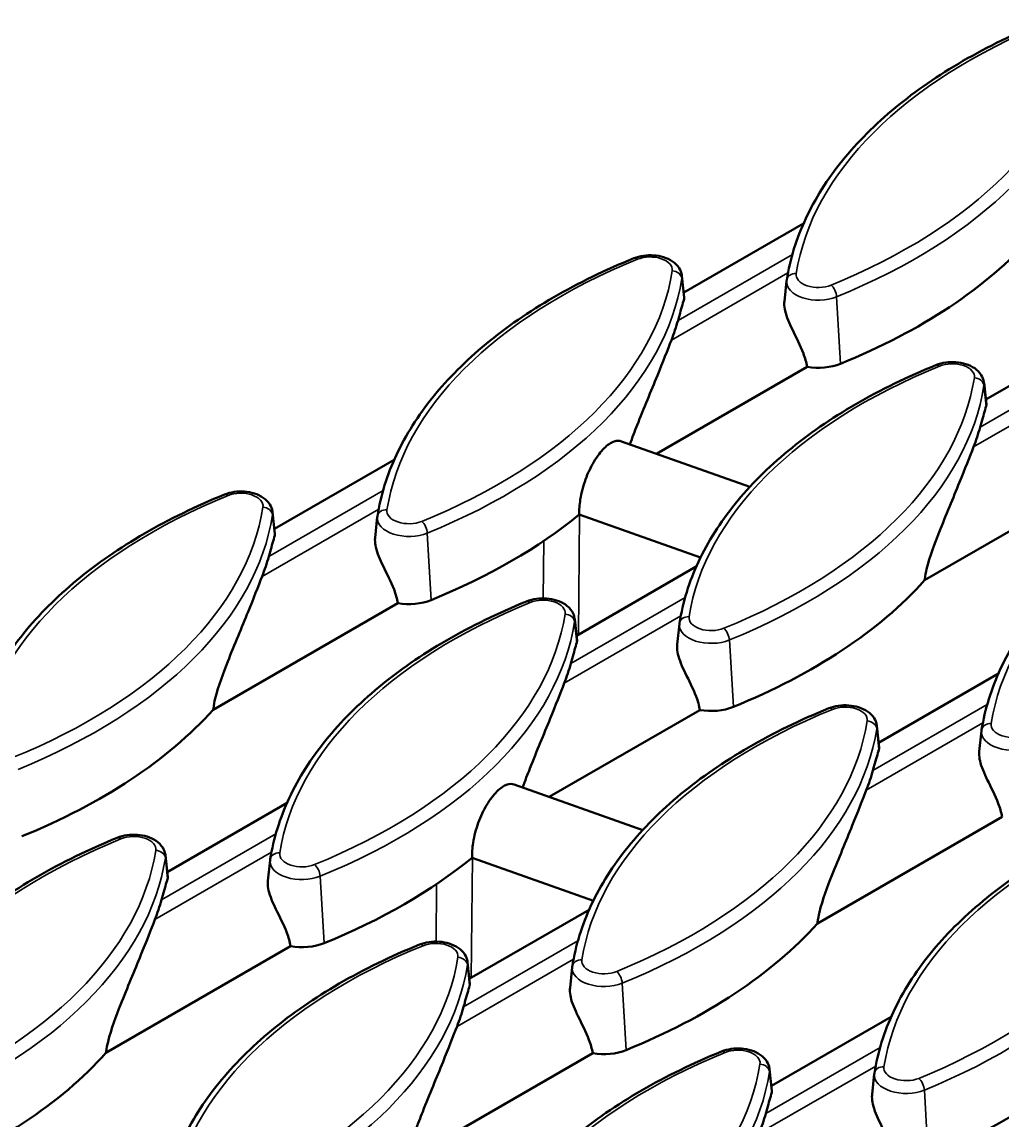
# Model space of a CAD drawing. Header units: millimetres. Extents: x 0 to 4362, y -130 to 2100.
# Drawn here: x 217.8 to 319.4, y 851.5 to 965.4 of the extents above; entities that cross this region are included whole.
import ezdxf

# ---------------------------------------------------------------- set-up
doc = ezdxf.new("R2010")
doc.units = ezdxf.units.MM
doc.header["$LTSCALE"] = 5
doc.layers.add('Sichtbar (ISO)', color=7, linetype='Continuous', lineweight=50)
doc.layers.add('Sichtbar schmal (ISO)', color=7, linetype='Continuous', lineweight=35)

msp = doc.modelspace()

# ---------------------------------------------------------------- linework, layer by layer
at = {"layer": 'Sichtbar (ISO)'}
for p, q in [((286.402, 937.3), (298.82, 944.469)), ((286.215, 939.039), (286.456, 936.788)), ((297.069, 938.534), (296.839, 936.389)), ((317.716, 926.219), (330.134, 933.388)), ((283.583, 920.59), (299.195, 929.603)), ((317.53, 927.958), (317.771, 925.707)), ((293.262, 917.165), (279.936, 921.88)), ((243.975, 912.805), (256.393, 919.974)), ((311.37, 907.472), (330.51, 918.522)), ((243.788, 914.544), (244.03, 912.293)), ((288.149, 909.839), (275.572, 914.29)), ((254.642, 914.039), (254.412, 911.894)), ((275.29, 901.724), (287.708, 908.893)), ((237.629, 894.058), (256.769, 905.108)), ((275.103, 903.463), (275.345, 901.212)), ((285.957, 902.958), (285.727, 900.813)), ((306.605, 890.643), (319.023, 897.812)), ((272.471, 885.014), (288.083, 894.027)), ((306.418, 892.382), (306.66, 890.131)), ((317.272, 891.877), (317.042, 889.732)), ((282.151, 881.589), (268.825, 886.304)), ((232.863, 877.229), (245.282, 884.398)), ((300.259, 871.896), (319.398, 882.946)), ((232.677, 878.968), (232.918, 876.717)), ((243.531, 878.463), (243.3, 876.318)), ((277.037, 874.263), (264.46, 878.714)), ((264.178, 866.148), (276.596, 873.317)), ((226.518, 858.482), (245.657, 869.532)), ((263.991, 867.887), (264.233, 865.636)), ((274.846, 867.382), (274.615, 865.237)), ((295.493, 855.067), (307.911, 862.236)), ((261.36, 849.438), (276.972, 858.451)), ((295.306, 856.806), (295.548, 854.555)), ((306.16, 856.301), (305.93, 854.156))]:
    msp.add_line(p, q, dxfattribs=at)
for centre, major_axis, start_param, end_param in [((266.031, 959.922), (-63.568, 0), 2.1848933, 2.6638716), ((223.604, 940.326), (63.043, 0), 6.0631154, 6.1203042), ((300.355, 931.813), (-4, 0), 1.2765781, 2.1848933), ((254.919, 929.245), (63.043, 0), 6.0631154, 6.1203042), ((223.604, 935.427), (-63.568, 0), 2.1848933, 2.5278613), ((181.178, 915.831), (63.043, 0), 6.0631154, 6.1203042), ((254.919, 924.346), (-63.568, 0), 2.1848933, 2.6638716), ((257.929, 907.319), (-4, 0), 1.2765781, 2.1848933), ((212.493, 904.75), (63.043, 0), 6.0631154, 6.1203042), ((181.178, 910.932), (-63.568, 0), 2.1848933, 2.6638716), ((289.243, 896.238), (-4, 0), 1.2765781, 2.1848933), ((243.807, 893.669), (63.043, 0), 6.0631154, 6.1203042), ((212.493, 899.851), (-63.568, 0), 2.1848933, 2.5278613), ((170.066, 880.255), (63.043, 0), 6.0631154, 6.1203042), ((243.807, 888.77), (-63.568, 0), 2.1848933, 2.6638716), ((246.817, 871.743), (-4, 0), 1.2765781, 2.1848933), ((201.381, 869.174), (63.043, 0), 6.0631154, 6.1203042), ((170.066, 875.356), (-63.568, 0), 2.1848933, 2.6638716), ((278.132, 860.662), (-4, 0), 1.2765781, 2.1848933), ((275.122, 877.689), (-63.568, 0), 2.1848933, 2.5278613), ((232.696, 858.093), (63.043, 0), 6.0631154, 6.1203042)]:
    msp.add_ellipse(centre, major_axis=major_axis, ratio=0.5773503, start_param=start_param, end_param=end_param, dxfattribs=at)
for points, knots in [([(297.08, 938.621), (297.418, 940.772), (298.08, 942.901), (300.017, 947.043), (301.292, 949.056), (304.409, 952.908), (306.25, 954.747), (310.437, 958.205), (312.784, 959.823), (317.913, 962.796), (320.695, 964.151), (323.655, 965.355)], [5.58828531, 5.58828531, 5.58828531, 5.58828531, 5.76152555, 5.76152555, 5.9347658, 5.9347658, 6.10800604, 6.10800604, 6.28124629, 6.28124629, 6.45448653, 6.45448653, 6.45448653, 6.45448653]), ([(254.654, 914.126), (254.992, 916.277), (255.653, 918.406), (257.591, 922.548), (258.866, 924.561), (261.982, 928.413), (263.823, 930.253), (268.011, 933.71), (270.358, 935.328), (275.487, 938.301), (278.269, 939.656), (281.228, 940.86)], [5.58828531, 5.58828531, 5.58828531, 5.58828531, 5.76152555, 5.76152555, 5.9347658, 5.9347658, 6.10800604, 6.10800604, 6.28124629, 6.28124629, 6.45448653, 6.45448653, 6.45448653, 6.45448653]), ([(281.228, 940.86), (281.548, 940.99), (281.889, 941.078), (282.589, 941.177), (282.946, 941.189), (283.648, 941.136), (283.994, 941.073), (284.653, 940.867), (284.967, 940.723), (285.515, 940.348), (285.755, 940.12), (286.071, 939.615), (286.171, 939.363), (286.21, 939.077), (286.213, 939.058), (286.215, 939.039)], [0.1713012, 0.1713012, 0.1713012, 0.1713012, 0.5447081, 0.5447081, 0.9139605, 0.9139605, 1.2818418, 1.2818418, 1.6552499, 1.6552499, 2.0093361, 2.0093361, 2.2758247, 2.2758247, 2.2942911, 2.2942911, 2.2942911, 2.2942911]), ([(297.069, 938.534), (297.069, 938.54), (297.07, 938.546), (297.072, 938.557), (297.072, 938.563), (297.074, 938.575), (297.074, 938.58), (297.076, 938.592), (297.077, 938.598), (297.079, 938.609), (297.079, 938.615), (297.08, 938.621)], [5.559690499, 5.559690499, 5.559690499, 5.559690499, 5.565409461, 5.565409461, 5.571128423, 5.571128423, 5.576847385, 5.576847385, 5.582566347, 5.582566347, 5.588285309, 5.588285309, 5.588285309, 5.588285309]), ([(286.435, 936.605), (286.298, 936.147), (286.133, 935.553), (285.909, 934.761), (285.862, 934.595), (285.813, 934.423)], [1.09829535, 1.09829535, 1.09829535, 1.09829535, 1.45268918, 1.45268918, 1.54121651, 1.54121651, 1.54121651, 1.54121651]), ([(286.456, 936.788), (286.458, 936.769), (286.459, 936.749), (286.456, 936.689), (286.448, 936.648), (286.435, 936.605)], [3.52470314, 3.52470314, 3.52470314, 3.52470314, 3.543240058, 3.543240058, 3.576592277, 3.576592277, 3.576592277, 3.576592277]), ([(299.195, 929.603), (299.117, 930.062), (298.98, 930.531), (298.49, 931.829), (298.05, 932.662), (297.515, 933.772), (297.358, 934.111), (297.091, 934.777), (296.981, 935.107), (296.856, 935.66), (296.82, 935.933), (296.827, 936.257), (296.832, 936.324), (296.839, 936.389)], [2.82851537, 2.82851537, 2.82851537, 2.82851537, 2.9796104, 2.9796104, 3.24690309, 3.24690309, 3.34987153, 3.34987153, 3.45283997, 3.45283997, 3.54324006, 3.54324006, 3.56691242, 3.56691242, 3.56691242, 3.56691242]), ([(285.127, 932.38), (284.724, 931.339), (284.23, 930.083), (283.017, 927.093), (282.269, 925.322), (281.33, 922.943), (281.069, 922.265), (280.826, 921.565)], [5.0571531, 5.0571531, 5.0571531, 5.0571531, 5.5983494, 5.5983494, 6.239433, 6.239433, 6.4545461, 6.4545461, 6.4545461, 6.4545461]), ([(312.543, 929.779), (312.862, 929.909), (313.204, 929.997), (313.903, 930.096), (314.26, 930.108), (314.963, 930.055), (315.308, 929.992), (315.968, 929.786), (316.281, 929.642), (316.83, 929.267), (317.07, 929.039), (317.386, 928.534), (317.485, 928.282), (317.525, 927.996), (317.528, 927.977), (317.53, 927.958)], [0.1713012, 0.1713012, 0.1713012, 0.1713012, 0.5447081, 0.5447081, 0.9139605, 0.9139605, 1.2818418, 1.2818418, 1.6552499, 1.6552499, 2.0093361, 2.0093361, 2.2758247, 2.2758247, 2.2942911, 2.2942911, 2.2942911, 2.2942911]), ([(285.969, 903.045), (286.307, 905.196), (286.968, 907.325), (288.905, 911.467), (290.181, 913.48), (293.297, 917.332), (295.138, 919.172), (299.326, 922.629), (301.672, 924.247), (306.801, 927.22), (309.584, 928.575), (312.543, 929.779)], [5.58828531, 5.58828531, 5.58828531, 5.58828531, 5.76152555, 5.76152555, 5.9347658, 5.9347658, 6.10800604, 6.10800604, 6.28124629, 6.28124629, 6.45448653, 6.45448653, 6.45448653, 6.45448653]), ([(317.75, 925.524), (317.613, 925.066), (317.447, 924.472), (317.224, 923.68), (317.177, 923.514), (317.128, 923.342)], [1.09829535, 1.09829535, 1.09829535, 1.09829535, 1.45268918, 1.45268918, 1.54121651, 1.54121651, 1.54121651, 1.54121651]), ([(317.771, 925.707), (317.773, 925.688), (317.774, 925.668), (317.77, 925.608), (317.763, 925.567), (317.75, 925.524)], [3.52470314, 3.52470314, 3.52470314, 3.52470314, 3.543240058, 3.543240058, 3.576592277, 3.576592277, 3.576592277, 3.576592277]), ([(275.572, 914.29), (275.56, 914.771), (275.596, 915.305), (275.793, 916.55), (275.987, 917.27), (276.456, 918.556), (276.762, 919.208), (277.437, 920.338), (277.806, 920.817), (278.498, 921.505), (278.867, 921.761), (279.472, 921.956), (279.719, 921.955), (279.936, 921.879)], [0.0465019, 0.0465019, 0.0465019, 0.0465019, 0.2065634, 0.2065634, 0.4131269, 0.4131269, 0.619287, 0.619287, 0.825447, 0.825447, 1.0316859, 1.0316859, 1.1904579, 1.1904579, 1.1904579, 1.1904579]), ([(316.442, 921.299), (316.038, 920.258), (315.545, 919.002), (314.332, 916.011), (313.583, 914.241), (312.439, 911.339), (311.897, 909.94), (311.501, 908.313), (311.428, 907.954), (311.38, 907.562), (311.375, 907.517), (311.37, 907.472)], [5.0571531, 5.0571531, 5.0571531, 5.0571531, 5.5983494, 5.5983494, 6.239433, 6.239433, 6.6427143, 6.6427143, 6.7428645, 6.7428645, 6.7559465, 6.7559465, 6.7559465, 6.7559465]), ([(317.283, 891.964), (317.621, 894.115), (318.283, 896.244), (320.22, 900.386), (321.496, 902.399), (324.612, 906.251), (326.453, 908.09), (330.64, 911.548), (332.987, 913.166), (338.116, 916.139), (340.898, 917.494), (343.858, 918.698)], [5.58828531, 5.58828531, 5.58828531, 5.58828531, 5.76152555, 5.76152555, 5.9347658, 5.9347658, 6.10800604, 6.10800604, 6.28124629, 6.28124629, 6.45448653, 6.45448653, 6.45448653, 6.45448653]), ([(212.227, 889.631), (212.566, 891.782), (213.227, 893.911), (215.164, 898.053), (216.44, 900.066), (219.556, 903.918), (221.397, 905.758), (225.584, 909.215), (227.931, 910.833), (233.06, 913.806), (235.843, 915.161), (238.802, 916.365)], [5.58828531, 5.58828531, 5.58828531, 5.58828531, 5.76152555, 5.76152555, 5.9347658, 5.9347658, 6.10800604, 6.10800604, 6.28124629, 6.28124629, 6.45448653, 6.45448653, 6.45448653, 6.45448653]), ([(238.802, 916.365), (239.121, 916.495), (239.463, 916.583), (240.162, 916.683), (240.519, 916.694), (241.222, 916.642), (241.567, 916.578), (242.227, 916.372), (242.54, 916.229), (243.089, 915.853), (243.329, 915.625), (243.645, 915.12), (243.744, 914.868), (243.784, 914.582), (243.786, 914.563), (243.788, 914.544)], [0.1713012, 0.1713012, 0.1713012, 0.1713012, 0.5447081, 0.5447081, 0.9139605, 0.9139605, 1.2818418, 1.2818418, 1.6552499, 1.6552499, 2.0093361, 2.0093361, 2.2758247, 2.2758247, 2.2942911, 2.2942911, 2.2942911, 2.2942911]), ([(254.642, 914.039), (254.643, 914.045), (254.644, 914.051), (254.645, 914.062), (254.646, 914.068), (254.647, 914.08), (254.648, 914.085), (254.65, 914.097), (254.65, 914.103), (254.652, 914.114), (254.653, 914.12), (254.654, 914.126)], [5.559690499, 5.559690499, 5.559690499, 5.559690499, 5.565409461, 5.565409461, 5.571128423, 5.571128423, 5.576847385, 5.576847385, 5.582566347, 5.582566347, 5.588285309, 5.588285309, 5.588285309, 5.588285309]), ([(244.009, 912.11), (243.871, 911.653), (243.706, 911.058), (243.482, 910.266), (243.436, 910.101), (243.387, 909.928)], [1.09829535, 1.09829535, 1.09829535, 1.09829535, 1.45268918, 1.45268918, 1.54121651, 1.54121651, 1.54121651, 1.54121651]), ([(244.03, 912.293), (244.032, 912.274), (244.033, 912.254), (244.029, 912.194), (244.022, 912.153), (244.009, 912.11)], [3.52470314, 3.52470314, 3.52470314, 3.52470314, 3.543240058, 3.543240058, 3.576592277, 3.576592277, 3.576592277, 3.576592277]), ([(256.769, 905.108), (256.691, 905.568), (256.554, 906.036), (256.063, 907.334), (255.624, 908.167), (255.089, 909.278), (254.932, 909.616), (254.664, 910.282), (254.555, 910.612), (254.429, 911.165), (254.394, 911.438), (254.401, 911.763), (254.405, 911.829), (254.412, 911.894)], [2.82851537, 2.82851537, 2.82851537, 2.82851537, 2.9796104, 2.9796104, 3.24690309, 3.24690309, 3.34987153, 3.34987153, 3.45283997, 3.45283997, 3.54324006, 3.54324006, 3.56691242, 3.56691242, 3.56691242, 3.56691242]), ([(242.701, 907.885), (242.297, 906.844), (241.804, 905.588), (240.591, 902.598), (239.842, 900.827), (238.698, 897.925), (238.156, 896.527), (237.76, 894.899), (237.687, 894.54), (237.639, 894.148), (237.634, 894.103), (237.629, 894.058)], [5.0571531, 5.0571531, 5.0571531, 5.0571531, 5.5983494, 5.5983494, 6.239433, 6.239433, 6.6427143, 6.6427143, 6.7428645, 6.7428645, 6.7559465, 6.7559465, 6.7559465, 6.7559465]), ([(243.542, 878.55), (243.88, 880.701), (244.542, 882.83), (246.479, 886.972), (247.754, 888.985), (250.871, 892.837), (252.712, 894.677), (256.899, 898.134), (259.246, 899.752), (264.375, 902.725), (267.157, 904.08), (270.117, 905.284)], [5.58828531, 5.58828531, 5.58828531, 5.58828531, 5.76152555, 5.76152555, 5.9347658, 5.9347658, 6.10800604, 6.10800604, 6.28124629, 6.28124629, 6.45448653, 6.45448653, 6.45448653, 6.45448653]), ([(270.117, 905.284), (270.436, 905.414), (270.778, 905.502), (271.477, 905.602), (271.834, 905.613), (272.536, 905.56), (272.882, 905.497), (273.541, 905.291), (273.855, 905.148), (274.403, 904.772), (274.644, 904.544), (274.96, 904.039), (275.059, 903.787), (275.099, 903.501), (275.101, 903.482), (275.103, 903.463)], [0.1713012, 0.1713012, 0.1713012, 0.1713012, 0.5447081, 0.5447081, 0.9139605, 0.9139605, 1.2818418, 1.2818418, 1.6552499, 1.6552499, 2.0093361, 2.0093361, 2.2758247, 2.2758247, 2.2942911, 2.2942911, 2.2942911, 2.2942911]), ([(285.957, 902.958), (285.958, 902.964), (285.958, 902.97), (285.96, 902.981), (285.961, 902.987), (285.962, 902.999), (285.963, 903.004), (285.964, 903.016), (285.965, 903.022), (285.967, 903.033), (285.968, 903.039), (285.969, 903.045)], [5.559690499, 5.559690499, 5.559690499, 5.559690499, 5.565409461, 5.565409461, 5.571128423, 5.571128423, 5.576847385, 5.576847385, 5.582566347, 5.582566347, 5.588285309, 5.588285309, 5.588285309, 5.588285309]), ([(275.324, 901.029), (275.186, 900.571), (275.021, 899.977), (274.797, 899.185), (274.75, 899.02), (274.701, 898.847)], [1.09829535, 1.09829535, 1.09829535, 1.09829535, 1.45268918, 1.45268918, 1.54121651, 1.54121651, 1.54121651, 1.54121651]), ([(275.345, 901.212), (275.347, 901.193), (275.347, 901.173), (275.344, 901.113), (275.336, 901.072), (275.324, 901.029)], [3.52470314, 3.52470314, 3.52470314, 3.52470314, 3.543240058, 3.543240058, 3.576592277, 3.576592277, 3.576592277, 3.576592277]), ([(288.083, 894.027), (288.006, 894.486), (287.869, 894.955), (287.378, 896.253), (286.939, 897.086), (286.403, 898.197), (286.246, 898.535), (285.979, 899.201), (285.87, 899.531), (285.744, 900.084), (285.708, 900.357), (285.716, 900.682), (285.72, 900.748), (285.727, 900.813)], [2.82851537, 2.82851537, 2.82851537, 2.82851537, 2.9796104, 2.9796104, 3.24690309, 3.24690309, 3.34987153, 3.34987153, 3.45283997, 3.45283997, 3.54324006, 3.54324006, 3.56691242, 3.56691242, 3.56691242, 3.56691242]), ([(274.015, 896.804), (273.612, 895.763), (273.119, 894.507), (271.906, 891.517), (271.157, 889.746), (270.219, 887.367), (269.957, 886.689), (269.714, 885.99)], [5.0571531, 5.0571531, 5.0571531, 5.0571531, 5.5983494, 5.5983494, 6.239433, 6.239433, 6.4545461, 6.4545461, 6.4545461, 6.4545461]), ([(274.857, 867.469), (275.195, 869.62), (275.856, 871.749), (277.794, 875.891), (279.069, 877.904), (282.186, 881.756), (284.026, 883.596), (288.214, 887.053), (290.561, 888.671), (295.69, 891.644), (298.472, 892.999), (301.432, 894.203)], [5.58828531, 5.58828531, 5.58828531, 5.58828531, 5.76152555, 5.76152555, 5.9347658, 5.9347658, 6.10800604, 6.10800604, 6.28124629, 6.28124629, 6.45448653, 6.45448653, 6.45448653, 6.45448653]), ([(301.432, 894.203), (301.751, 894.333), (302.092, 894.421), (302.792, 894.52), (303.149, 894.532), (303.851, 894.479), (304.197, 894.416), (304.856, 894.21), (305.17, 894.067), (305.718, 893.691), (305.959, 893.463), (306.274, 892.958), (306.374, 892.706), (306.414, 892.42), (306.416, 892.401), (306.418, 892.382)], [0.1713012, 0.1713012, 0.1713012, 0.1713012, 0.5447081, 0.5447081, 0.9139605, 0.9139605, 1.2818418, 1.2818418, 1.6552499, 1.6552499, 2.0093361, 2.0093361, 2.2758247, 2.2758247, 2.2942911, 2.2942911, 2.2942911, 2.2942911]), ([(317.272, 891.877), (317.273, 891.883), (317.273, 891.889), (317.275, 891.9), (317.275, 891.906), (317.277, 891.918), (317.277, 891.923), (317.279, 891.935), (317.28, 891.941), (317.282, 891.952), (317.282, 891.958), (317.283, 891.964)], [5.559690499, 5.559690499, 5.559690499, 5.559690499, 5.565409461, 5.565409461, 5.571128423, 5.571128423, 5.576847385, 5.576847385, 5.582566347, 5.582566347, 5.588285309, 5.588285309, 5.588285309, 5.588285309]), ([(306.638, 889.948), (306.501, 889.49), (306.336, 888.896), (306.112, 888.104), (306.065, 887.939), (306.016, 887.766)], [1.09829535, 1.09829535, 1.09829535, 1.09829535, 1.45268918, 1.45268918, 1.54121651, 1.54121651, 1.54121651, 1.54121651]), ([(306.659, 890.131), (306.662, 890.112), (306.662, 890.092), (306.659, 890.032), (306.651, 889.991), (306.638, 889.948)], [3.52470314, 3.52470314, 3.52470314, 3.52470314, 3.543240058, 3.543240058, 3.576592277, 3.576592277, 3.576592277, 3.576592277]), ([(319.398, 882.946), (319.321, 883.405), (319.184, 883.874), (318.693, 885.172), (318.253, 886.005), (317.718, 887.115), (317.561, 887.454), (317.294, 888.12), (317.185, 888.45), (317.059, 889.003), (317.023, 889.276), (317.03, 889.601), (317.035, 889.667), (317.042, 889.732)], [2.82851537, 2.82851537, 2.82851537, 2.82851537, 2.9796104, 2.9796104, 3.24690309, 3.24690309, 3.34987153, 3.34987153, 3.45283997, 3.45283997, 3.54324006, 3.54324006, 3.56691242, 3.56691242, 3.56691242, 3.56691242]), ([(264.46, 878.714), (264.448, 879.196), (264.484, 879.729), (264.681, 880.974), (264.875, 881.694), (265.344, 882.98), (265.65, 883.632), (266.325, 884.763), (266.695, 885.241), (267.387, 885.929), (267.755, 886.185), (268.36, 886.38), (268.608, 886.379), (268.824, 886.303)], [0.0465019, 0.0465019, 0.0465019, 0.0465019, 0.2065634, 0.2065634, 0.4131269, 0.4131269, 0.619287, 0.619287, 0.825447, 0.825447, 1.0316859, 1.0316859, 1.1904579, 1.1904579, 1.1904579, 1.1904579]), ([(305.33, 885.723), (304.927, 884.682), (304.434, 883.426), (303.22, 880.436), (302.472, 878.665), (301.327, 875.763), (300.785, 874.365), (300.39, 872.737), (300.317, 872.378), (300.268, 871.986), (300.263, 871.941), (300.259, 871.896)], [5.0571531, 5.0571531, 5.0571531, 5.0571531, 5.5983494, 5.5983494, 6.239433, 6.239433, 6.6427143, 6.6427143, 6.7428645, 6.7428645, 6.7559465, 6.7559465, 6.7559465, 6.7559465]), ([(306.172, 856.388), (306.51, 858.539), (307.171, 860.668), (309.108, 864.81), (310.384, 866.823), (313.5, 870.675), (315.341, 872.515), (319.529, 875.972), (321.875, 877.59), (327.004, 880.563), (329.787, 881.918), (332.746, 883.122)], [5.58828531, 5.58828531, 5.58828531, 5.58828531, 5.76152555, 5.76152555, 5.9347658, 5.9347658, 6.10800604, 6.10800604, 6.28124629, 6.28124629, 6.45448653, 6.45448653, 6.45448653, 6.45448653]), ([(227.69, 880.789), (228.009, 880.919), (228.351, 881.008), (229.05, 881.107), (229.407, 881.118), (230.11, 881.066), (230.456, 881.002), (231.115, 880.796), (231.429, 880.653), (231.977, 880.277), (232.217, 880.049), (232.533, 879.544), (232.632, 879.292), (232.672, 879.006), (232.675, 878.987), (232.677, 878.968)], [0.1713012, 0.1713012, 0.1713012, 0.1713012, 0.5447081, 0.5447081, 0.9139605, 0.9139605, 1.2818418, 1.2818418, 1.6552499, 1.6552499, 2.0093361, 2.0093361, 2.2758247, 2.2758247, 2.2942911, 2.2942911, 2.2942911, 2.2942911]), ([(201.116, 854.055), (201.454, 856.206), (202.115, 858.335), (204.052, 862.477), (205.328, 864.49), (208.444, 868.342), (210.285, 870.182), (214.473, 873.639), (216.819, 875.257), (221.949, 878.23), (224.731, 879.585), (227.69, 880.789)], [5.58828531, 5.58828531, 5.58828531, 5.58828531, 5.76152555, 5.76152555, 5.9347658, 5.9347658, 6.10800604, 6.10800604, 6.28124629, 6.28124629, 6.45448653, 6.45448653, 6.45448653, 6.45448653]), ([(243.531, 878.463), (243.531, 878.469), (243.532, 878.475), (243.533, 878.486), (243.534, 878.492), (243.536, 878.504), (243.536, 878.51), (243.538, 878.521), (243.539, 878.527), (243.54, 878.538), (243.541, 878.544), (243.542, 878.55)], [5.559690499, 5.559690499, 5.559690499, 5.559690499, 5.565409461, 5.565409461, 5.571128423, 5.571128423, 5.576847385, 5.576847385, 5.582566347, 5.582566347, 5.588285309, 5.588285309, 5.588285309, 5.588285309]), ([(232.897, 876.534), (232.76, 876.077), (232.595, 875.482), (232.371, 874.69), (232.324, 874.525), (232.275, 874.352)], [1.09829535, 1.09829535, 1.09829535, 1.09829535, 1.45268918, 1.45268918, 1.54121651, 1.54121651, 1.54121651, 1.54121651]), ([(232.918, 876.717), (232.92, 876.698), (232.921, 876.678), (232.918, 876.618), (232.91, 876.577), (232.897, 876.534)], [3.52470314, 3.52470314, 3.52470314, 3.52470314, 3.543240058, 3.543240058, 3.576592277, 3.576592277, 3.576592277, 3.576592277]), ([(245.657, 869.532), (245.579, 869.992), (245.442, 870.461), (244.952, 871.758), (244.512, 872.591), (243.977, 873.702), (243.82, 874.04), (243.552, 874.707), (243.443, 875.036), (243.318, 875.589), (243.282, 875.862), (243.289, 876.187), (243.293, 876.253), (243.3, 876.318)], [2.82851537, 2.82851537, 2.82851537, 2.82851537, 2.9796104, 2.9796104, 3.24690309, 3.24690309, 3.34987153, 3.34987153, 3.45283997, 3.45283997, 3.54324006, 3.54324006, 3.56691242, 3.56691242, 3.56691242, 3.56691242]), ([(231.589, 872.309), (231.186, 871.268), (230.692, 870.012), (229.479, 867.022), (228.731, 865.251), (227.586, 862.349), (227.044, 860.951), (226.649, 859.323), (226.575, 858.964), (226.527, 858.572), (226.522, 858.527), (226.518, 858.482)], [5.0571531, 5.0571531, 5.0571531, 5.0571531, 5.5983494, 5.5983494, 6.239433, 6.239433, 6.6427143, 6.6427143, 6.7428645, 6.7428645, 6.7559465, 6.7559465, 6.7559465, 6.7559465]), ([(232.431, 842.974), (232.769, 845.125), (233.43, 847.254), (235.367, 851.396), (236.643, 853.409), (239.759, 857.261), (241.6, 859.101), (245.787, 862.558), (248.134, 864.176), (253.263, 867.149), (256.046, 868.504), (259.005, 869.708)], [5.58828531, 5.58828531, 5.58828531, 5.58828531, 5.76152555, 5.76152555, 5.9347658, 5.9347658, 6.10800604, 6.10800604, 6.28124629, 6.28124629, 6.45448653, 6.45448653, 6.45448653, 6.45448653]), ([(259.005, 869.708), (259.324, 869.838), (259.666, 869.927), (260.365, 870.026), (260.722, 870.037), (261.425, 869.985), (261.77, 869.921), (262.43, 869.715), (262.743, 869.572), (263.292, 869.196), (263.532, 868.968), (263.848, 868.463), (263.947, 868.211), (263.987, 867.925), (263.989, 867.906), (263.991, 867.887)], [0.1713012, 0.1713012, 0.1713012, 0.1713012, 0.5447081, 0.5447081, 0.9139605, 0.9139605, 1.2818418, 1.2818418, 1.6552499, 1.6552499, 2.0093361, 2.0093361, 2.2758247, 2.2758247, 2.2942911, 2.2942911, 2.2942911, 2.2942911]), ([(274.846, 867.382), (274.846, 867.388), (274.847, 867.394), (274.848, 867.405), (274.849, 867.411), (274.85, 867.423), (274.851, 867.428), (274.853, 867.44), (274.853, 867.446), (274.855, 867.457), (274.856, 867.463), (274.857, 867.469)], [5.559690499, 5.559690499, 5.559690499, 5.559690499, 5.565409461, 5.565409461, 5.571128423, 5.571128423, 5.576847385, 5.576847385, 5.582566347, 5.582566347, 5.588285309, 5.588285309, 5.588285309, 5.588285309]), ([(264.212, 865.453), (264.074, 864.996), (263.909, 864.401), (263.686, 863.609), (263.639, 863.444), (263.59, 863.271)], [1.09829535, 1.09829535, 1.09829535, 1.09829535, 1.45268918, 1.45268918, 1.54121651, 1.54121651, 1.54121651, 1.54121651]), ([(264.233, 865.636), (264.235, 865.617), (264.236, 865.597), (264.232, 865.537), (264.225, 865.496), (264.212, 865.453)], [3.52470314, 3.52470314, 3.52470314, 3.52470314, 3.543240058, 3.543240058, 3.576592277, 3.576592277, 3.576592277, 3.576592277]), ([(276.972, 858.451), (276.894, 858.911), (276.757, 859.38), (276.267, 860.677), (275.827, 861.51), (275.292, 862.621), (275.135, 862.959), (274.867, 863.626), (274.758, 863.955), (274.632, 864.508), (274.597, 864.781), (274.604, 865.106), (274.608, 865.172), (274.615, 865.237)], [2.82851537, 2.82851537, 2.82851537, 2.82851537, 2.9796104, 2.9796104, 3.24690309, 3.24690309, 3.34987153, 3.34987153, 3.45283997, 3.45283997, 3.54324006, 3.54324006, 3.56691242, 3.56691242, 3.56691242, 3.56691242]), ([(262.904, 861.228), (262.5, 860.187), (262.007, 858.931), (260.794, 855.941), (260.045, 854.17), (259.107, 851.791), (258.845, 851.113), (258.602, 850.414)], [5.0571531, 5.0571531, 5.0571531, 5.0571531, 5.5983494, 5.5983494, 6.239433, 6.239433, 6.4545461, 6.4545461, 6.4545461, 6.4545461]), ([(263.745, 831.893), (264.083, 834.044), (264.745, 836.173), (266.682, 840.315), (267.957, 842.328), (271.074, 846.18), (272.915, 848.02), (277.102, 851.477), (279.449, 853.095), (284.578, 856.068), (287.36, 857.423), (290.32, 858.627)], [5.58828531, 5.58828531, 5.58828531, 5.58828531, 5.76152555, 5.76152555, 5.9347658, 5.9347658, 6.10800604, 6.10800604, 6.28124629, 6.28124629, 6.45448653, 6.45448653, 6.45448653, 6.45448653]), ([(290.32, 858.627), (290.639, 858.757), (290.981, 858.846), (291.68, 858.945), (292.037, 858.956), (292.739, 858.904), (293.085, 858.84), (293.744, 858.634), (294.058, 858.491), (294.606, 858.115), (294.847, 857.887), (295.163, 857.382), (295.262, 857.13), (295.302, 856.844), (295.304, 856.825), (295.306, 856.806)], [0.1713012, 0.1713012, 0.1713012, 0.1713012, 0.5447081, 0.5447081, 0.9139605, 0.9139605, 1.2818418, 1.2818418, 1.6552499, 1.6552499, 2.0093361, 2.0093361, 2.2758247, 2.2758247, 2.2942911, 2.2942911, 2.2942911, 2.2942911]), ([(306.16, 856.301), (306.161, 856.307), (306.162, 856.313), (306.163, 856.324), (306.164, 856.33), (306.165, 856.342), (306.166, 856.347), (306.167, 856.359), (306.168, 856.365), (306.17, 856.376), (306.171, 856.382), (306.172, 856.388)], [5.559690499, 5.559690499, 5.559690499, 5.559690499, 5.565409461, 5.565409461, 5.571128423, 5.571128423, 5.576847385, 5.576847385, 5.582566347, 5.582566347, 5.588285309, 5.588285309, 5.588285309, 5.588285309]), ([(295.527, 854.372), (295.389, 853.915), (295.224, 853.32), (295, 852.528), (294.953, 852.363), (294.904, 852.19)], [1.09829535, 1.09829535, 1.09829535, 1.09829535, 1.45268918, 1.45268918, 1.54121651, 1.54121651, 1.54121651, 1.54121651]), ([(295.548, 854.555), (295.55, 854.536), (295.55, 854.516), (295.547, 854.456), (295.54, 854.415), (295.527, 854.372)], [3.52470314, 3.52470314, 3.52470314, 3.52470314, 3.543240058, 3.543240058, 3.576592277, 3.576592277, 3.576592277, 3.576592277]), ([(308.286, 847.37), (308.209, 847.83), (308.072, 848.299), (307.581, 849.596), (307.142, 850.429), (306.606, 851.54), (306.449, 851.878), (306.182, 852.544), (306.073, 852.874), (305.947, 853.427), (305.911, 853.7), (305.919, 854.025), (305.923, 854.091), (305.93, 854.156)], [2.82851537, 2.82851537, 2.82851537, 2.82851537, 2.9796104, 2.9796104, 3.24690309, 3.24690309, 3.34987153, 3.34987153, 3.45283997, 3.45283997, 3.54324006, 3.54324006, 3.56691242, 3.56691242, 3.56691242, 3.56691242])]:
    msp.add_open_spline(points, degree=3, knots=knots, dxfattribs=at)
at = {"layer": 'Sichtbar schmal (ISO)'}
for p, q in [((285.813, 934.423), (297.661, 941.264)), ((297.208, 939.355), (285.127, 932.38)), ((286.435, 936.605), (286.208, 938.75)), ((302.66, 929.926), (302.252, 936.863)), ((317.128, 923.342), (328.976, 930.183)), ((328.523, 928.274), (316.442, 921.299)), ((317.75, 925.524), (317.522, 927.669)), ((243.387, 909.928), (255.234, 916.769)), ((254.782, 914.86), (242.701, 907.885)), ((244.009, 912.11), (243.781, 914.255)), ((275.487, 901.837), (275.612, 914.275)), ((260.234, 905.431), (259.826, 912.368)), ((271.903, 911.565), (271.843, 905.6)), ((288.021, 909.885), (288.047, 909.629)), ((274.701, 898.847), (286.549, 905.688)), ((286.097, 903.779), (274.015, 896.804)), ((275.324, 901.029), (275.096, 903.174)), ((291.548, 894.35), (291.141, 901.287)), ((306.016, 887.766), (317.864, 894.607)), ((317.412, 892.698), (305.33, 885.723)), ((306.638, 889.948), (306.411, 892.093)), ((232.275, 874.352), (244.123, 881.193)), ((243.67, 879.284), (231.589, 872.309)), ((232.897, 876.534), (232.67, 878.679)), ((264.375, 866.261), (264.5, 878.7)), ((249.122, 869.855), (248.714, 876.792)), ((260.791, 875.989), (260.731, 870.024)), ((276.909, 874.309), (276.935, 874.053)), ((263.59, 863.271), (275.437, 870.112)), ((274.985, 868.203), (262.904, 861.228)), ((264.212, 865.453), (263.984, 867.598)), ((280.437, 858.774), (280.029, 865.711)), ((294.904, 852.19), (306.752, 859.031)), ((306.3, 857.122), (294.218, 850.147)), ((295.527, 854.372), (295.299, 856.517)), ((311.751, 847.693), (311.344, 854.63))]:
    msp.add_line(p, q, dxfattribs=at)
for centre, major_axis, ratio, start_param, end_param in [((359.679, 936.054), (-61.864, 0), 0.5773503, 5.3264859, 6.1926871), ((266.031, 967.27), (61.864, 0), 0.5773503, 5.3264859, 6.1926871), ((266.031, 966.525), (62.861, 0), 0.5773503, 5.3264859, 6.1926871), ((317.253, 911.559), (-61.864, 0), 0.5773503, 5.3264859, 6.1926871), ((281.605, 939.934), (-0.377, 0.926), 0.4704822, 5.5699441, 6.2831853), ((282.929, 939.667), (2.296, 0), 0.5773503, 6.1926871, 8.4680786), ((223.604, 942.775), (61.864, 0), 0.5773503, 5.3264859, 6.1926871), ((285.216, 938.731), (0.988, -0.155), 0.8131553, 0.2143864, 1.6979163), ((298.068, 938.465), (-0.988, 0.155), 0.8131553, 4.8395089, 6.2831853), ((300.355, 939.162), (-2.296, 0), 0.5773503, 6.1926871, 8.4680786), ((223.604, 942.03), (62.861, 0), 0.5773503, 5.3264859, 6.1926871), ((282.929, 938.922), (3.292, 0), 0.5773503, 6.1926871, 6.3450887), ((300.355, 938.417), (-3.292, 0), 0.5773503, 6.221282, 8.4680786), ((301.678, 937.262), (-0.377, 0.926), 0.4704822, 4.0864142, 5.5699441), ((348.568, 900.478), (-61.864, 0), 0.5773503, 5.3264859, 6.1926871), ((312.92, 928.853), (-0.377, 0.926), 0.4704822, 5.5699441, 6.2831853), ((314.243, 928.586), (2.296, 0), 0.5773503, 6.1926871, 8.4680786), ((254.919, 931.694), (61.864, 0), 0.5773503, 5.3264859, 6.1926871), ((316.53, 927.65), (0.988, -0.155), 0.8131553, 0.2143864, 1.6979163), ((314.243, 927.841), (3.292, 0), 0.5773503, 6.1926871, 6.3450887), ((254.919, 930.949), (62.861, 0), 0.5773503, 5.3264859, 6.1926871), ((379.883, 889.397), (-61.864, 0), 0.5773503, 5.3264859, 6.1926871), ((239.179, 915.439), (-0.377, 0.926), 0.4704822, 5.5699441, 6.2831853), ((240.502, 915.172), (2.296, 0), 0.5773503, 6.1926871, 8.4680786), ((274.827, 887.064), (-61.864, 0), 0.5773503, 5.3264859, 6.1926871), ((181.178, 918.28), (61.864, 0), 0.5773503, 5.3264859, 6.1926871), ((181.178, 917.535), (62.861, 0), 0.5773503, 5.3264859, 6.1926871), ((242.789, 914.236), (0.988, -0.155), 0.8131553, 0.2143864, 1.6979163), ((240.502, 914.427), (3.292, 0), 0.5773503, 6.1926871, 6.3450887), ((255.642, 913.97), (-0.988, 0.155), 0.8131553, 4.8395089, 6.2831853), ((257.929, 914.667), (-2.296, 0), 0.5773503, 6.1926871, 8.4680786), ((257.929, 913.922), (-3.292, 0), 0.5773503, 6.221282, 8.4680786), ((259.252, 912.767), (-0.377, 0.926), 0.4704822, 4.0864142, 5.5699441), ((306.141, 875.983), (-61.864, 0), 0.5773503, 5.3264859, 6.1926871), ((270.494, 904.358), (-0.377, 0.926), 0.4704822, 5.5699441, 6.2831853), ((271.817, 904.091), (2.296, 0), 0.5773503, 6.1926871, 8.4680786), ((212.493, 907.199), (61.864, 0), 0.5773503, 5.3264859, 6.1926871), ((274.104, 903.155), (0.988, -0.155), 0.8131553, 0.2143864, 1.6979163), ((212.493, 906.454), (62.861, 0), 0.5773503, 5.3264859, 6.1926871), ((271.817, 903.346), (3.292, 0), 0.5773503, 6.1926871, 6.3450887), ((289.243, 902.841), (-3.292, 0), 0.5773503, 6.221282, 8.4680786), ((286.956, 902.889), (-0.988, 0.155), 0.8131553, 4.8395089, 6.2831853), ((289.243, 903.586), (-2.296, 0), 0.5773503, 6.1926871, 8.4680786), ((290.567, 901.686), (-0.377, 0.926), 0.4704822, 4.0864142, 5.5699441), ((337.456, 864.902), (-61.864, 0), 0.5773503, 5.3264859, 6.1926871), ((301.809, 893.277), (-0.377, 0.926), 0.4704822, 5.5699441, 6.2831853), ((303.132, 893.01), (2.296, 0), 0.5773503, 6.1926871, 8.4680786), ((243.807, 896.118), (61.864, 0), 0.5773503, 5.3264859, 6.1926871), ((305.419, 892.074), (0.988, -0.155), 0.8131553, 0.2143864, 1.6979163), ((318.271, 891.808), (-0.988, 0.155), 0.8131553, 4.8395089, 6.2831853), ((320.558, 892.505), (-2.296, 0), 0.5773503, 6.1926871, 8.4680786), ((243.807, 895.373), (62.861, 0), 0.5773503, 5.3264859, 6.1926871), ((303.132, 892.265), (3.292, 0), 0.5773503, 6.1926871, 6.3450887), ((320.558, 891.76), (-3.292, 0), 0.5773503, 6.221282, 8.4680786), ((368.771, 853.821), (-61.864, 0), 0.5773503, 5.3264859, 6.1926871), ((275.122, 885.037), (61.864, 0), 0.5773503, 5.3264859, 6.1926871), ((263.715, 851.488), (-61.864, 0), 0.5773503, 5.3264859, 6.1926871), ((228.067, 879.863), (-0.377, 0.926), 0.4704822, 5.5699441, 6.2831853), ((229.391, 879.596), (2.296, 0), 0.5773503, 6.1926871, 8.4680786), ((275.122, 884.292), (62.861, 0), 0.5773503, 5.3264859, 6.1926871), ((170.066, 882.704), (61.864, 0), 0.5773503, 5.3264859, 6.1926871), ((231.677, 878.66), (0.988, -0.155), 0.8131553, 0.2143864, 1.6979163), ((229.391, 878.851), (3.292, 0), 0.5773503, 6.1926871, 6.3450887), ((244.53, 878.394), (-0.988, 0.155), 0.8131553, 4.8395089, 6.2831853), ((246.817, 879.091), (-2.296, 0), 0.5773503, 6.1926871, 8.4680786), ((170.066, 881.959), (62.861, 0), 0.5773503, 5.3264859, 6.1926871), ((246.817, 878.346), (-3.292, 0), 0.5773503, 6.221282, 8.4680786), ((248.14, 877.191), (-0.377, 0.926), 0.4704822, 4.0864142, 5.5699441), ((259.382, 868.782), (-0.377, 0.926), 0.4704822, 5.5699441, 6.2831853), ((260.705, 868.515), (2.296, 0), 0.5773503, 6.1926871, 8.4680786), ((295.03, 840.407), (-61.864, 0), 0.5773503, 5.3264859, 6.1926871), ((201.381, 871.623), (61.864, 0), 0.5773503, 5.3264859, 6.1926871), ((201.381, 870.878), (62.861, 0), 0.5773503, 5.3264859, 6.1926871), ((262.992, 867.579), (0.988, -0.155), 0.8131553, 0.2143864, 1.6979163), ((260.705, 867.77), (3.292, 0), 0.5773503, 6.1926871, 6.3450887), ((275.845, 867.313), (-0.988, 0.155), 0.8131553, 4.8395089, 6.2831853), ((278.132, 868.01), (-2.296, 0), 0.5773503, 6.1926871, 8.4680786), ((278.132, 867.265), (-3.292, 0), 0.5773503, 6.221282, 8.4680786), ((279.455, 866.11), (-0.377, 0.926), 0.4704822, 4.0864142, 5.5699441), ((326.344, 829.326), (-61.864, 0), 0.5773503, 5.3264859, 6.1926871), ((290.697, 857.701), (-0.377, 0.926), 0.4704822, 5.5699441, 6.2831853), ((292.02, 857.434), (2.296, 0), 0.5773503, 6.1926871, 8.4680786), ((232.696, 860.542), (61.864, 0), 0.5773503, 5.3264859, 6.1926871), ((294.307, 856.498), (0.988, -0.155), 0.8131553, 0.2143864, 1.6979163), ((232.696, 859.797), (62.861, 0), 0.5773503, 5.3264859, 6.1926871), ((292.02, 856.689), (3.292, 0), 0.5773503, 6.1926871, 6.3450887), ((309.446, 856.184), (-3.292, 0), 0.5773503, 6.221282, 8.4680786), ((307.16, 856.232), (-0.988, 0.155), 0.8131553, 4.8395089, 6.2831853), ((309.446, 856.929), (-2.296, 0), 0.5773503, 6.1926871, 8.4680786), ((310.77, 855.029), (-0.377, 0.926), 0.4704822, 4.0864142, 5.5699441)]:
    msp.add_ellipse(centre, major_axis=major_axis, ratio=ratio, start_param=start_param, end_param=end_param, dxfattribs=at)

doc.saveas('drawing.dxf')
